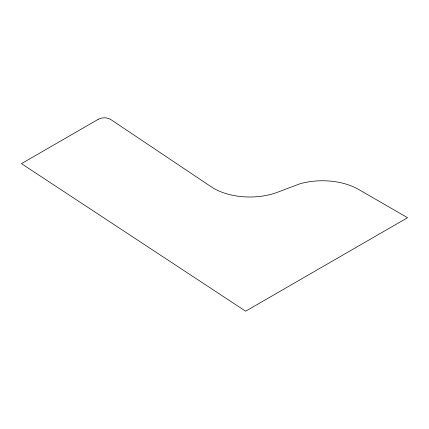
<?xml version="1.0" encoding="UTF-8"?>
<svg xmlns="http://www.w3.org/2000/svg" width="429" height="429" viewBox="0 0 429 429"><rect width="100%" height="100%" fill="white"/><g stroke="black" fill="none" stroke-linecap="round" stroke-linejoin="round"><path stroke-width="0.64" d="M98.354 119.241L21.45 163.642L245.635 311.191L407.55 217.707L358.462 189.366A50.885 29.376 0 0 0 299.726 183.864L278.255 191.967A50.885 29.376 0 0 1 211.218 186.803L110.773 119.509A8.483 4.896 0 0 0 98.354 119.241"/></g></svg>
